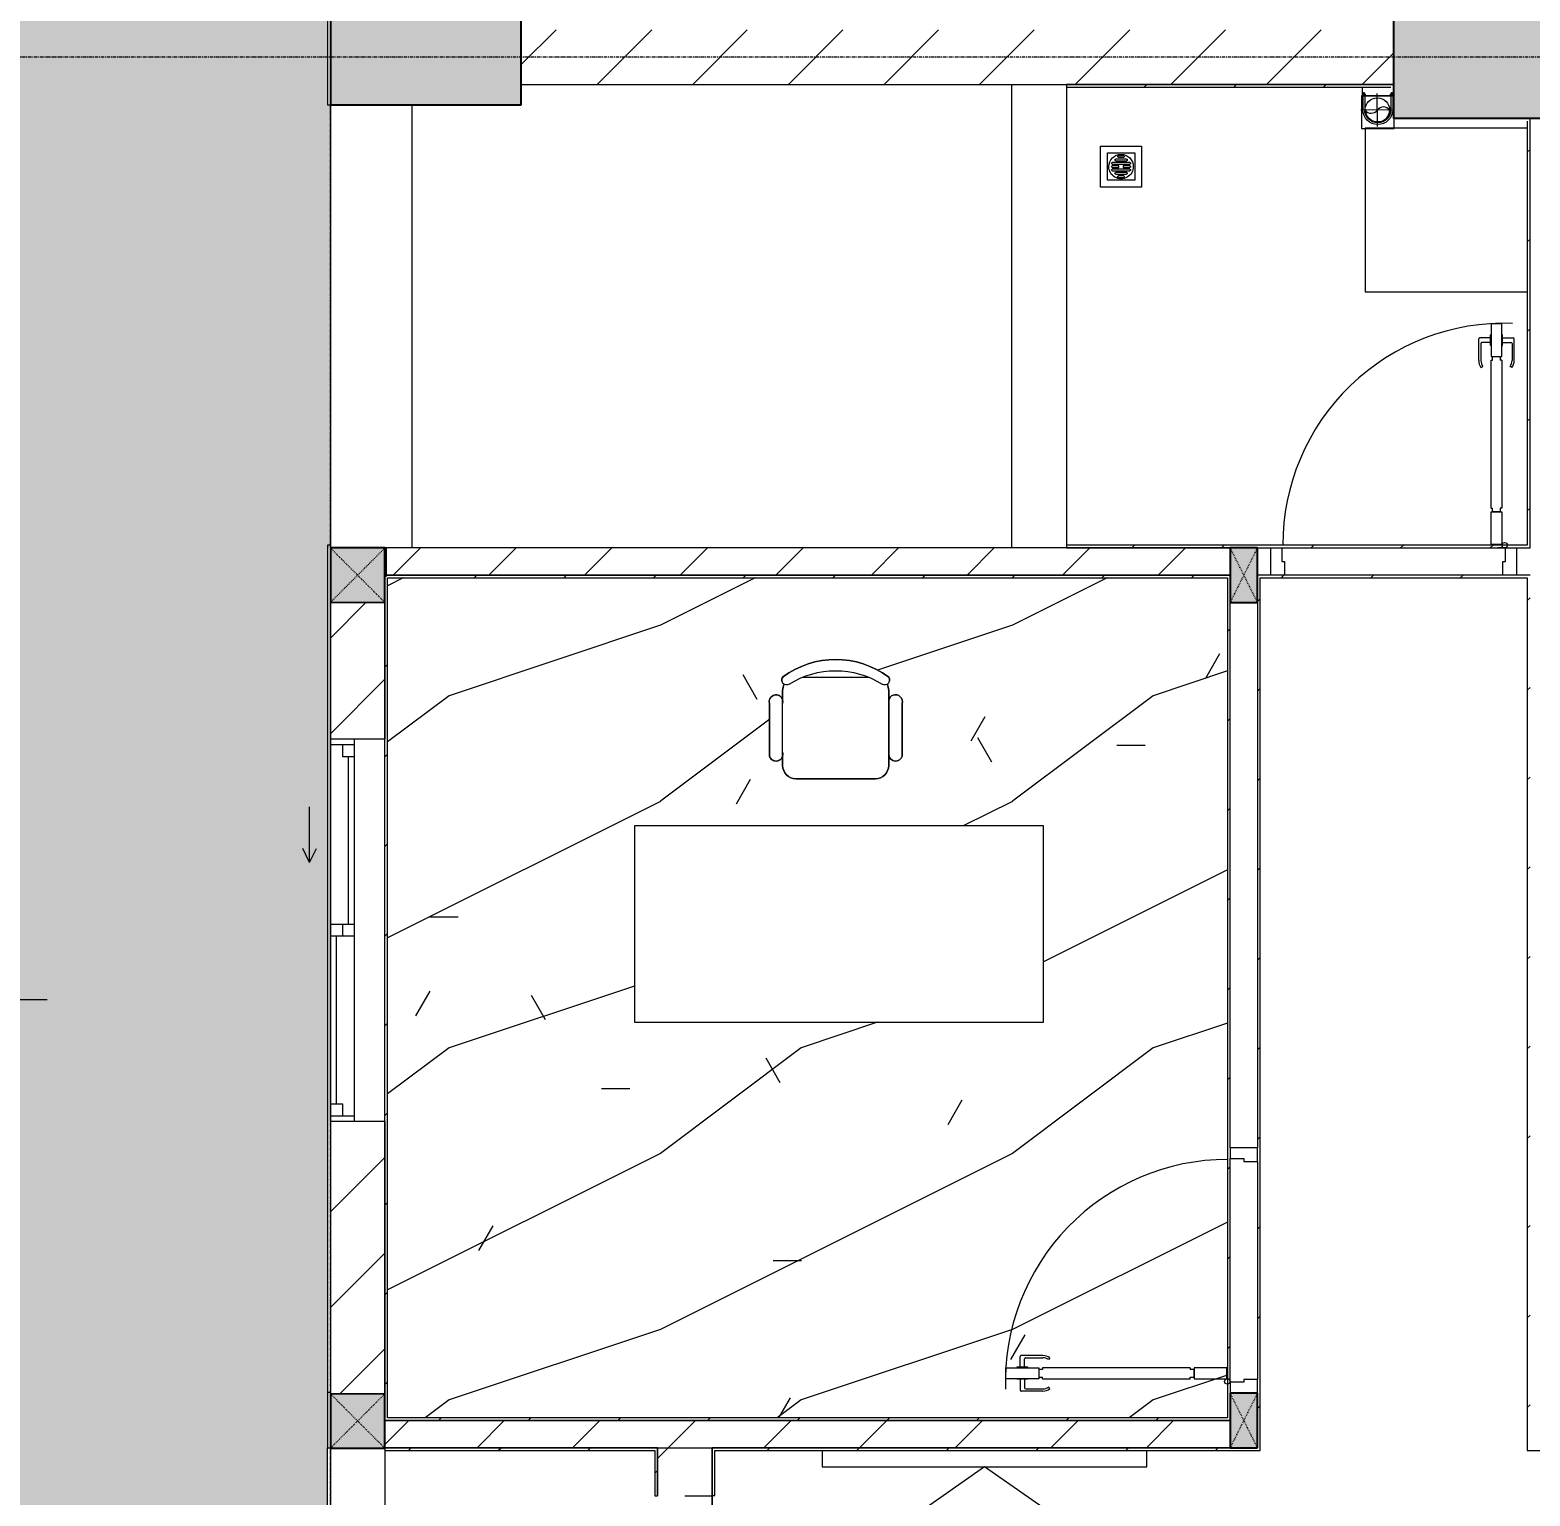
# Model space of a CAD drawing. Header units: millimetres. Extents: x 5121 to 246734, y -48180 to 129206.
# Drawn here: x 32551 to 38053, y 56460 to 61836 of the extents above; entities that cross this region are included whole.
import ezdxf

# ---------------------------------------------------------------- set-up
doc = ezdxf.new("R2010")
doc.units = ezdxf.units.MM
for name, pattern in [('Dash', [6, 3, -3]), ('Grid Line', [22.225, 12.7, -3.175, 3.175, -3.175]), ('IMPORT-CENTER _3_', [10.16, 6.35, -1.27, 1.27, -1.27])]:
    doc.linetypes.add(name, pattern=pattern)
for name, color, linetype, lineweight in [('0-1', 7, 'Continuous', 5), ('A-ANNO-DIMS', 211, 'Continuous', 9), ('A-ANNO-DIMS-310', 211, 'Continuous', 9), ('A-DETL-GENF-1', 50, 'Continuous', 9), ('A-DOOR-1', 253, 'Continuous', 9), ('A-DOOR-2', 50, 'Continuous', 9), ('A-FLOR-1', 50, 'Continuous', 9), ('A-FLOR-PATT', 8, 'Continuous', 9), ('A-FLOR-PATT-1', 9, 'Continuous', 9), ('A-GLAZ', 151, 'Continuous', 9), ('A-WALL', 113, 'Continuous', 9), ('A-WALL-1', 250, 'Continuous', 18), ('A-WALL-2', 50, 'Continuous', 9), ('A-WALL-FNSH-1', 50, 'Continuous', 9), ('A-WALL-PATT-1', 9, 'Continuous', 9), ('A-WALL-PATT-2', 50, 'Continuous', 9), ('A-WALL-PATT-3', 111, 'Continuous', 9), ('G-IMPT', 8, 'Continuous', 9), ('G-IMPT-1', 254, 'Continuous', 9), ('G-IMPT-2', 8, 'IMPORT-CENTER _3_', 9), ('I-FURN', 30, 'Continuous', 9), ('I-FURN-1', 253, 'Continuous', 9), ('M-EQPM', 50, 'Continuous', 9), ('S-BEAM-1', 50, 'Continuous', 9), ('S-COLS', 52, 'Continuous', 9), ('S-COLS-1', 7, 'Continuous', 5), ('S-COLS-2', 10, 'Continuous', 25), ('S-COLS-3', 50, 'Continuous', 9), ('S-COLS-4', 253, 'Continuous', 9), ('S-COLS-5', 52, 'Continuous', 25), ('S-COLS-6', 52, 'Dash', 9), ('S-COLS-HDLN', 52, 'Dash', 9), ('S-COLS-HDLN-1', 50, 'Dash', 9), ('S-GRID-1', 1, 'Grid Line', 9)]:
    doc.layers.add(name, color=color, linetype=linetype, lineweight=lineweight)
doc.styles.add('Arial_8', font='arial_0.ttf', dxfattribs={"width": 0.9, "height": 930})
doc.dimstyles.new('1_Dim_chi_tiet_khu_đất_2', dxfattribs={"dimscale": 304.8, "dimtxt": 948.841242, "dimasz": 1.220472, "dimexe": 1.01706, "dimexo": 0.0625, "dimgap": 0.101706, "dimtad": 1, "dimdec": 0, "dimrnd": 5, "dimzin": 0, "dimdsep": 46, "dimtxsty": 'Arial_8', "dimblk1": 'OBLIQUE', "dimblk2": 'OBLIQUE', "dimsah": 1, "dimcen": 0.09, "dimdle": 1.01706, "dimazin": 0, "dimtfac": 1, "dimtdec": 4, "dimtix": 1, "dimtmove": 0, "dimatfit": 3, "dimfxl": 3.051181, "dimfxlon": 1, "dimtvp": 1, "dimtolj": 1, "dimtzin": 0, "dimarcsym": 2})
pattern_1 = [(45, (0, 0), (-164.4023, 164.4023), [])]
pattern_2 = [(45, (0, 0), (-175.3625, 175.3625), [])]

# ---------------------------------------------------------------- blocks, each defined once
blk = doc.blocks.new('M_Concrete-Rectangular-Column2 - 450x1300-812578-TKCS_MB TỔNG THỂ TẦNG 1')
at = {"layer": 'S-COLS-3'}
blk.add_hatch(color=256, dxfattribs=at).paths.add_polyline_path([(650, 225), (-650, 225), (-650, -225), (650, -225), (650, 100)])
at = {"layer": 'S-COLS-2'}
for p, q in [((-650, 225), (650, 225)), ((-650, -225), (-650, 225)), ((650, 225), (650, -225)), ((650, -225), (-650, -225))]:
    blk.add_line(p, q, dxfattribs=at)
blk = doc.blocks.new('NCV_TKTC_KET CAU_rvt-1-TKCS_MB TỔNG THỂ TẦNG 1')
at = {"layer": 'S-COLS-1'}
blk.add_hatch(color=256, dxfattribs=at).paths.add_polyline_path([(33652.6, 61561.9), (34352.6, 61561.9), (34352.6, 61911.9), (33652.6, 61911.9), (33652.6, 61586.3)])
at = {"layer": 'A-FLOR-1'}
for p, q in [((33652.6, 61561.9), (33652.6, 59936.9)), ((33857.6, 59936.9), (33852.6, 59936.9))]:
    blk.add_line(p, q, dxfattribs=at)
at = {"layer": 'S-BEAM-1'}
for p, q in [((33652.6, 61561.9), (33652.6, 59936.9)), ((33952.6, 59936.9), (33952.6, 61561.9))]:
    blk.add_line(p, q, dxfattribs=at)
at = {"layer": 'S-COLS-2'}
for p, q in [((33652.6, 61911.9), (33652.6, 61561.9)), ((34352.6, 61561.9), (34352.6, 61911.9)), ((33652.6, 61561.9), (34352.6, 61561.9))]:
    blk.add_line(p, q, dxfattribs=at)
at = {"layer": 'S-COLS-3', "rotation": 180}
blk.add_blockref('M_Concrete-Rectangular-Column2 - 450x1300-812578-TKCS_MB TỔNG THỂ TẦNG 1', (38202.6, 61736.9), dxfattribs=at)
blk = doc.blocks.new('DOOR_CW_01 CANH MO-PANEL KINH - DIW_01-900x2200-CỬA GỖ VÂN LAMINATE-553393-TKCS_MB TỔNG THỂ TẦNG 1')
at = {"layer": 'A-DETL-GENF-1'}
for p, q in [((-399, 831.8), (-397, 831.8)), ((-399, 792.2), (-399, 831.8)), ((-397, 872), (-357, 872)), ((-397, 752), (-397, 872)), ((-397, 792.2), (-397, 831.8)), ((-357, 872), (-357, 752)), ((-357, 792.2), (-357, 831.8)), ((-355, 831.8), (-357, 831.8)), ((-355, 792.2), (-355, 831.8)), ((-442, 737), (-442, 816.5)), ((-399, 820.5), (-438, 820.5)), ((-434, 799.5), (-434, 737)), ((-399, 803.5), (-430, 803.5)), ((-397, 792.2), (-399, 792.2)), ((-357, 792.2), (-355, 792.2)), ((-355, 820.5), (-316, 820.5)), ((-355, 803.5), (-324, 803.5)), ((-320, 799.5), (-320, 737)), ((-312, 737), (-312, 816.5)), ((-433.9, 711.2), (-427.3, 715.8)), ((-357, 752), (-397, 752)), ((-397, 738), (-391, 738)), ((-397, 738), (-397, 196)), ((-363, 752), (-391, 752)), ((-391, 752), (-391, 738)), ((-363, 738), (-363, 752)), ((-357, 738), (-363, 738)), ((-357, 196), (-357, 738)), ((-320.1, 711.2), (-326.7, 715.8)), ((-397, 196), (-391, 196)), ((-357, 182), (-397, 182)), ((-397, 182), (-397, 62)), ((-391, 196), (-391, 182)), ((-391, 182), (-363, 182)), ((-357, 196), (-363, 196)), ((-363, 182), (-363, 196)), ((-357, 62), (-357, 182)), ((-397, 62), (-357, 62))]:
    blk.add_line(p, q, dxfattribs=at)
blk.add_circle((-407, 60), 10, dxfattribs=at)
for centre, radius, start, end in [((-407, 60), 814, 360, 92), ((-438, 816.5), 4, 90, 180), ((-430, 799.5), 4, 90, 180), ((-324, 799.5), 4, 360, 90), ((-316, 816.5), 4, 0, 90), ((-397, 737), 45, 180, 215), ((-397, 737), 37, 180, 215), ((-357, 737), 37, 325, 0), ((-357, 737), 45, 325, 0)]:
    blk.add_arc(centre, radius, start, end, dxfattribs=at)
at = {"layer": 'A-DOOR-2'}
for p, q in [((-410, 50), (-450, 50)), ((-450, 50), (-450, -50)), ((-410, 0), (-410, 50)), ((-400, 0), (-410, 0)), ((-407, 50), (-382, 50)), ((-400, -50), (-400, 0)), ((410, 0), (400, 0)), ((400, 0), (400, -50)), ((450, 50), (410, 50)), ((410, 50), (410, 0)), ((450, -50), (450, 50)), ((-450, -50), (-400, -50)), ((400, -50), (450, -50))]:
    blk.add_line(p, q, dxfattribs=at)
blk = doc.blocks.new('BAN LV A - BAN LV A_dwg_ban hoc2-348006-TKCS_MB TỔNG THỂ TẦNG 1')
at = {"layer": 'I-FURN'}
for p, q in [((-194.4, 388.8), (-194.4, 113.4)), ((145.8, 437.4), (-145.8, 437.4)), ((194.4, 113.4), (194.4, 388.8)), ((-243, 354.4), (-243, 162)), ((194.4, 351.4), (194.4, 150.8)), ((243.7, 162), (243.7, 354.4)), ((-120.5, 64.8), (120.5, 64.8))]:
    blk.add_line(p, q, dxfattribs=at)
at = {"layer": 'I-FURN', "flags": 128}
blk.add_lwpolyline([(-737.8, 610.5), (-737.8, 1330.5), (-154.9, 1330.5), (762.2, 1330.5), (762.2, 610.5)], close=True, dxfattribs=at)
at = {"layer": 'I-FURN'}
for centre, radius, start, end in [((-145.8, 388.8), 48.6, 90, 180), ((145.8, 388.8), 48.6, 360, 90), ((-218.7, 347.3), 25.3, 343.7398, 163.7398), ((219.4, 347.3), 25.3, 16.2602, 170.7054), ((-218.7, 154.9), 25.3, 163.7398, 16.2602), ((-145.8, 113.4), 48.6, 180, 207.5844), ((145.8, 113.4), 48.6, 332.4156, 0), ((219.4, 154.9), 25.3, 189.2946, 16.2602), ((-180.2, 75.4), 17.8, 57.9726, 216.6901), ((0, 324), 324, 233.1301, 306.8699), ((0, 359.3), 318.2, 237.5758, 302.4242), ((180.2, 75.4), 17.8, 323.3099, 122.0274)]:
    blk.add_arc(centre, radius, start, end, dxfattribs=at)
blk = doc.blocks.new('BAN LV A - BAN LV A_dwg-348005-TKCS_MB TỔNG THỂ TẦNG 1')
at = {"extrusion": (0, 0, -1), "zscale": -1, "rotation": 180}
blk.add_blockref('BAN LV A - BAN LV A_dwg_ban hoc2-348006-TKCS_MB TỔNG THỂ TẦNG 1', (-729, 1383.7), dxfattribs=at)
blk = doc.blocks.new('BAN LV A - BAN LV A-348231-TKCS_MB TỔNG THỂ TẦNG 1')
at = {"layer": 'I-FURN-1'}
for p, q in [((534.6, 1270.3), (534.6, 1235.9)), ((923.4, 1232.9), (923.4, 1270.3)), ((486, 1221.7), (486, 1029.3)), ((972.7, 1029.3), (972.7, 1221.7)), ((534.6, 1029.3), (534.6, 994.9)), ((923.4, 994.9), (923.4, 1032.3)), ((583.2, 946.3), (874.8, 946.3)), ((1491.2, 773.2), (-8.8, 773.2)), ((-8.8, 773.2), (-8.8, 53.2)), ((1491.2, 53.2), (1491.2, 773.2)), ((-8.8, 53.2), (1491.2, 53.2))]:
    blk.add_line(p, q, dxfattribs=at)
for centre, radius, start, end in [((729, 1059.7), 324, 53.1301, 126.8699), ((548.9, 1308.3), 17.8, 143.3099, 240.596), ((583.2, 1270.3), 48.6, 152.4156, 180), ((909.2, 1308.3), 17.8, 299.404, 36.6901), ((874.8, 1270.3), 48.6, 360, 27.5844), ((510.3, 1228.8), 25.3, 16.2602, 196.2602), ((948.4, 1228.8), 25.3, 343.7398, 170.7054), ((510.3, 1036.4), 25.3, 196.2602, 343.7398), ((583.2, 994.9), 48.6, 180, 270), ((874.8, 994.9), 48.6, 270, 360), ((948.4, 1036.4), 25.3, 189.2946, 343.7398)]:
    blk.add_arc(centre, radius, start, end, dxfattribs=at)
blk.add_blockref('BAN LV A - BAN LV A_dwg-348005-TKCS_MB TỔNG THỂ TẦNG 1', (0, 0))
blk = doc.blocks.new('MAY GIAT - MAY GIAT_dwg-V90-TKCS_MB TỔNG THỂ TẦNG 1')
at = {"layer": 'G-IMPT-1'}
blk.add_line((5, 596.6), (5, 2.3), dxfattribs=at)
at = {"layer": 'G-IMPT-1', "flags": 128}
blk.add_lwpolyline([(605, 2.3), (605, 596.6), (5, 596.6)], dxfattribs=at)
blk = doc.blocks.new('MAY GIAT - MAY GIAT-V153-TKCS_MB TỔNG THỂ TẦNG 1')
at = {"layer": 'I-FURN-1'}
for p, q in [((5, 596.6), (5, 2.3)), ((605, 596.6), (5, 596.6)), ((605, 2.3), (605, 596.6))]:
    blk.add_line(p, q, dxfattribs=at)
blk.add_blockref('MAY GIAT - MAY GIAT_dwg-V90-TKCS_MB TỔNG THỂ TẦNG 1', (0, 0))
blk = doc.blocks.new('G1_SOF - BO TRU - 100x200-V74-TKCS_MB TỔNG THỂ TẦNG 1')
at = {"layer": 'S-COLS-3'}
blk.add_hatch(color=256, dxfattribs=at).paths.add_polyline_path([(50, -100), (50, 100), (-50, 100), (-50, -100), (-44.8, -100)])
at = {"layer": 'S-COLS-2'}
for p, q in [((50, 100), (-50, 100)), ((-50, 100), (-50, -100)), ((50, -100), (50, 100)), ((-50, -100), (50, -100))]:
    blk.add_line(p, q, dxfattribs=at)
at = {"layer": 'S-COLS-HDLN-1'}
for p, q in [((50, 100), (-50, -100)), ((-50, 100), (50, -100))]:
    blk.add_line(p, q, dxfattribs=at)
blk = doc.blocks.new('DOOR_CW_01 CANH MO-PANEL KINH - DIG_01-900x2200-CỬA NHÔM KÍNH-400860-TKCS_MB TỔNG THỂ TẦNG 1')
at = {"layer": 'A-DETL-GENF-1'}
for p, q in [((-397, -182), (-397, -62)), ((-397, -62), (-357, -62)), ((-357, -62), (-357, -182)), ((-357, -182), (-397, -182)), ((-397, -196), (-391, -196)), ((-397, -738), (-397, -196)), ((-391, -196), (-391, -182)), ((-391, -182), (-363, -182)), ((-363, -182), (-363, -196)), ((-357, -196), (-363, -196)), ((-357, -196), (-357, -738)), ((-433.9, -711.2), (-427.3, -715.8)), ((-320.1, -711.2), (-326.7, -715.8)), ((-442, -737), (-442, -816.5)), ((-434, -799.5), (-434, -737)), ((-397, -738), (-391, -738)), ((-357, -752), (-397, -752)), ((-397, -752), (-397, -872)), ((-391, -752), (-391, -738)), ((-363, -752), (-391, -752)), ((-357, -738), (-363, -738)), ((-363, -738), (-363, -752)), ((-357, -872), (-357, -752)), ((-320, -799.5), (-320, -737)), ((-312, -737), (-312, -816.5)), ((-399, -820.5), (-438, -820.5)), ((-399, -803.5), (-430, -803.5)), ((-399, -792.2), (-399, -831.8)), ((-397, -792.2), (-399, -792.2)), ((-397, -792.2), (-397, -831.8)), ((-357, -792.2), (-357, -831.8)), ((-357, -792.2), (-355, -792.2)), ((-355, -792.2), (-355, -831.8)), ((-355, -803.5), (-324, -803.5)), ((-355, -820.5), (-316, -820.5)), ((-399, -831.8), (-397, -831.8)), ((-397, -872), (-357, -872)), ((-355, -831.8), (-357, -831.8))]:
    blk.add_line(p, q, dxfattribs=at)
blk.add_circle((-407, -60), 10, dxfattribs=at)
for centre, radius, start, end in [((-407, -60), 814, 268, 0), ((-397, -737), 45, 145, 180), ((-357, -737), 45, 360, 35), ((-397, -737), 37, 145, 180), ((-357, -737), 37, 0, 35), ((-438, -816.5), 4, 180, 270), ((-430, -799.5), 4, 180, 270), ((-324, -799.5), 4, 270, 0), ((-316, -816.5), 4, 270, 0)]:
    blk.add_arc(centre, radius, start, end, dxfattribs=at)
at = {"layer": 'A-DOOR-2'}
for p, q in [((-450, -50), (-450, 50)), ((-450, 50), (-400, 50)), ((-400, 50), (-400, 0)), ((400, 0), (400, 50)), ((400, 50), (450, 50)), ((450, 50), (450, -50)), ((-410, -50), (-450, -50)), ((-410, 0), (-410, -50)), ((-400, 0), (-410, 0)), ((-407, -50), (-382, -50)), ((410, 0), (400, 0)), ((410, -50), (410, 0)), ((450, -50), (410, -50))]:
    blk.add_line(p, q, dxfattribs=at)
blk = doc.blocks.new('KE TIVI-2 - KE TIVI-2-842843-TKCS_MB TỔNG THỂ TẦNG 1')
at = {"layer": 'I-FURN-1'}
for p, q in [((-595.6, 0), (-595.6, -60)), ((595.6, -60), (595.6, 0)), ((-595.6, -60), (595.6, -60)), ((0, -60), (-245.7, -232.1)), ((213, -209.1), (0, -60))]:
    blk.add_line(p, q, dxfattribs=at)
blk = doc.blocks.new('NCV_TKTC_TANG 1_rvt-1-TKCS_MB TỔNG THỂ TẦNG 1')
at = {"layer": 'A-FLOR-PATT-1'}
h = blk.add_hatch(dxfattribs=at)
h.set_pattern_fill('FP_9', color=256, style=0, pattern_type=2)
h.set_pattern_definition([(0, (0, 0), (2519.68, 629.92), [103.937, -1785.823, 103.937, -1785.823, -10078.72]), (0, (0, 0), (2519.68, 629.92), [-3779.52, 103.937, -3675.583, 103.937, -1785.823, -4409.44]), (0, (0, 0), (2519.68, 629.92), [-9448.8, 103.937, -1155.903, 103.937, -3045.663]), (120, (944.9, 314.96), (-1805.367, 1867.147), [103.937, -1785.823, 103.937, -11864.543]), (120, (944.9, 314.96), (-1805.367, 1867.147), [-1993.697, -1785.823, 103.937, -3675.583, -6299.2]), (120, (944.9, 314.96), (-1805.367, 1867.147), [-7559.04, 103.937, -1785.823, 103.937, -4305.503]), (120, (944.9, 314.96), (-1805.367, 1867.147), [-9552.737, -1155.903, 103.937, -3045.663]), (240, (1259.84, 1574.8), (-714.313, -2497.067), [103.937, -1785.823, 103.937, -11864.543]), (240, (1259.84, 1574.8), (-714.313, -2497.067), [-1993.697, -1785.823, 103.937, -3675.583, -6299.2]), (240, (1259.84, 1574.8), (-714.313, -2497.067), [-7559.04, 103.937, -1785.823, 103.937, -4305.503]), (240, (1259.84, 1574.8), (-714.313, -2497.067), [-9552.737, -1155.903, 103.937, -3045.663])])
h.paths.add_polyline_path([(33862.6, 56746.9), (36942.6, 56746.9), (36942.6, 59826.9), (33862.6, 59826.9), (33862.6, 56835.3)])
h.paths.add_polyline_path([(36268.1, 58197.3), (34768.1, 58197.3), (34768.1, 58917.3), (36268.1, 58917.3), (36268.1, 58528.4)])
h.paths.add_polyline_path([(35360.1, 59090.5), (35335.8, 59097), (35318.1, 59114.8), (35311.5, 59139.1), (35308.9, 59167.6), (35299.7, 59158.6), (35287.2, 59155.3), (35274.8, 59158.6), (35262.9, 59176.5), (35264.9, 59380.1), (35274.1, 59394.6), (35286.7, 59398.3), (35299.4, 59395.2), (35308.9, 59386.1), (35311.5, 59386.1), (35314.7, 59427.3), (35317.1, 59437), (35310.9, 59442.8), (35313.6, 59464.3), (35362.2, 59494.3), (35417.7, 59515.6), (35476.2, 59526.5), (35535.7, 59526.5), (35594.2, 59515.6), (35649.7, 59494.3), (35700.3, 59463.1), (35698.3, 59439.5), (35694.8, 59437), (35700.3, 59414.5), (35700.9, 59378.3), (35709.9, 59393), (35721.5, 59398), (35735, 59396.2), (35744.7, 59388.6), (35749.6, 59365), (35747.4, 59170.6), (35733, 59156.5), (35717.9, 59156.6), (35709.5, 59160.8), (35701.2, 59173.5), (35700.3, 59170.6), (35698.7, 59126.5), (35693.8, 59114.8), (35676, 59097), (35651.7, 59090.5)])
h = blk.add_hatch(dxfattribs=at)
h.set_pattern_fill('FP_4', color=256, style=0, pattern_type=2)
h.set_pattern_definition([(216.87, (516.46, 1291.15), (3873.4454, 2582.3069), [645.575, -5810.175]), (206.565, (1291.15, 903.8), (-1291.1515, -1291.149), [1443.55, -1443.55]), (198.435, (1291.15, 258.23), (-2582.2983, -1291.1527), [816.596, -3266.38])])
h.paths.add_polyline_path([(33862.6, 56746.9), (36942.6, 56746.9), (36942.6, 59826.9), (33862.6, 59826.9), (33862.6, 56835.3)])
h.paths.add_polyline_path([(36268.1, 58197.3), (34768.1, 58197.3), (34768.1, 58917.3), (36268.1, 58917.3), (36268.1, 58528.4)])
h.paths.add_polyline_path([(35360.1, 59090.5), (35335.8, 59097), (35318.1, 59114.8), (35311.5, 59139.1), (35308.9, 59167.6), (35299.7, 59158.6), (35287.2, 59155.3), (35274.8, 59158.6), (35262.9, 59176.5), (35264.9, 59380.1), (35274.1, 59394.6), (35286.7, 59398.3), (35299.4, 59395.2), (35308.9, 59386.1), (35311.5, 59386.1), (35314.7, 59427.3), (35317.1, 59437), (35310.9, 59442.8), (35313.6, 59464.3), (35362.2, 59494.3), (35417.7, 59515.6), (35476.2, 59526.5), (35535.7, 59526.5), (35594.2, 59515.6), (35649.7, 59494.3), (35700.3, 59463.1), (35698.3, 59439.5), (35694.8, 59437), (35700.3, 59414.5), (35700.9, 59378.3), (35709.9, 59393), (35721.5, 59398), (35735, 59396.2), (35744.7, 59388.6), (35749.6, 59365), (35747.4, 59170.6), (35733, 59156.5), (35717.9, 59156.6), (35709.5, 59160.8), (35701.2, 59173.5), (35700.3, 59170.6), (35698.7, 59126.5), (35693.8, 59114.8), (35676, 59097), (35651.7, 59090.5)])
at = {"layer": 'A-WALL-PATT-1'}
h = blk.add_hatch(dxfattribs=at)
h.set_pattern_fill('FP_2', color=256, style=0, pattern_type=2)
h.set_pattern_definition(pattern_2)
h.paths.add_polyline_path([(35988.7, 59836.9), (36952.6, 59836.9), (36952.6, 59936.9), (33857.6, 59936.9), (33857.6, 59836.9), (34754, 59836.9)])
h = blk.add_hatch(dxfattribs=at)
h.set_pattern_fill('FP_2', color=256, style=0, pattern_type=2)
h.set_pattern_definition(pattern_2)
h.paths.add_polyline_path([(33952.6, 56636.9), (36952.6, 56636.9), (36952.6, 56736.9), (33852.6, 56736.9), (33852.6, 56636.9)])
at = {"layer": 'A-WALL-PATT-2'}
h = blk.add_hatch(dxfattribs=at)
h.set_pattern_fill('FP_10', color=256, style=0, pattern_type=2)
h.set_pattern_definition(pattern_1)
h.paths.add_polyline_path([(37542.6, 61626.9), (37552.6, 61626.9), (37552.6, 61636.9), (36352.6, 61636.9), (36352.6, 61626.9), (37516.1, 61626.9)])
h = blk.add_hatch(dxfattribs=at)
h.set_pattern_fill('FP_10', color=256, style=0, pattern_type=2)
h.set_pattern_definition(pattern_1)
h.paths.add_polyline_path([(38052.6, 59946.9), (38052.6, 61511.9), (38042.6, 61511.9), (38042.6, 59946.9), (38049.4, 59946.9)])
h = blk.add_hatch(dxfattribs=at)
h.set_pattern_fill('FP_10', color=256, style=0, pattern_type=2)
h.set_pattern_definition(pattern_1)
h.paths.add_polyline_path([(38052.6, 59936.9), (38049.4, 59946.9), (36352.6, 59946.9), (36352.6, 59936.9), (38002.6, 59936.9)])
h = blk.add_hatch(dxfattribs=at)
h.set_pattern_fill('FP_10', color=256, style=0, pattern_type=2)
h.set_pattern_definition(pattern_1)
h.paths.add_polyline_path([(33862.6, 59826.9), (36952.6, 59826.9), (36952.6, 59836.9), (33852.6, 59836.9), (33852.6, 59826.9), (33858.8, 59826.9)])
h = blk.add_hatch(dxfattribs=at)
h.set_pattern_fill('FP_10', color=256, style=0, pattern_type=2)
h.set_pattern_definition(pattern_1)
h.paths.add_polyline_path([(33852.6, 56736.9), (33862.6, 56736.9), (33862.6, 59826.9), (33852.6, 59826.9), (33852.6, 56835.3)])
h = blk.add_hatch(dxfattribs=at)
h.set_pattern_fill('FP_10', color=256, style=0, pattern_type=2)
h.set_pattern_definition(pattern_1)
h.paths.add_polyline_path([(36952.6, 56746.9), (36952.6, 59826.9), (36942.6, 59826.9), (36942.6, 56746.9)])
h = blk.add_hatch(dxfattribs=at)
h.set_pattern_fill('FP_10', color=256, style=0, pattern_type=2)
h.set_pattern_definition(pattern_1)
h.paths.add_polyline_path([(37054.3, 56626.9), (37062.6, 56626.9), (37062.6, 59836.9), (37052.6, 59836.9), (37052.6, 56626.9)])
h = blk.add_hatch(dxfattribs=at)
h.set_pattern_fill('FP_10', color=256, style=0, pattern_type=2)
h.set_pattern_definition(pattern_1)
h.paths.add_polyline_path([(38002.6, 59826.9), (38042.6, 59826.9), (38042.6, 59836.9), (37062.6, 59836.9), (37062.6, 59826.9), (37962.6, 59826.9)])
h = blk.add_hatch(dxfattribs=at)
h.set_pattern_fill('FP_10', color=256, style=0, pattern_type=2)
h.set_pattern_definition(pattern_1)
h.paths.add_polyline_path([(38052.6, 56636.9), (38052.6, 59836.9), (38042.6, 59836.9), (38042.6, 56636.9)])
h = blk.add_hatch(dxfattribs=at)
h.set_pattern_fill('FP_10', color=256, style=0, pattern_type=2)
h.set_pattern_definition(pattern_1)
h.paths.add_polyline_path([(33862.6, 56736.9), (36952.6, 56736.9), (36952.6, 56746.9), (33862.6, 56746.9)])
h = blk.add_hatch(dxfattribs=at)
h.set_pattern_fill('FP_10', color=256, style=0, pattern_type=2)
h.set_pattern_definition(pattern_1)
h.paths.add_polyline_path([(34852.6, 56626.9), (34852.6, 56636.9), (33852.6, 56635.3), (33852.6, 56626.9), (34842.6, 56626.9)])
h = blk.add_hatch(dxfattribs=at)
h.set_pattern_fill('FP_10', color=256, style=0, pattern_type=2)
h.set_pattern_definition(pattern_1)
h.paths.add_polyline_path([(34852.6, 53636.9), (34852.6, 53960.3), (34842.6, 53960.3), (34842.6, 53636.9)])
h.paths.add_polyline_path([(34842.6, 56460.3), (34852.6, 56460.3), (34852.6, 56626.9), (34842.6, 56626.9), (34842.6, 56464.3)])
h = blk.add_hatch(dxfattribs=at)
h.set_pattern_fill('FP_10', color=256, style=0, pattern_type=2)
h.set_pattern_definition(pattern_1)
h.paths.add_polyline_path([(36952.6, 56626.9), (37052.6, 56626.9), (37052.6, 56636.9), (35052.6, 56635.3), (35052.6, 56626.9), (35062.6, 56626.9)])
h = blk.add_hatch(dxfattribs=at)
h.set_pattern_fill('FP_10', color=256, style=0, pattern_type=2)
h.set_pattern_definition(pattern_1)
h.paths.add_polyline_path([(35059.2, 53646.9), (35062.6, 53646.9), (35062.6, 53962.4), (35052.6, 53960.3), (35052.6, 53646.9)])
h.paths.add_polyline_path([(35062.6, 56462.4), (35062.6, 56626.9), (35052.6, 56626.9), (35052.6, 56462.4)])
h = blk.add_hatch(dxfattribs=at)
h.set_pattern_fill('FP_10', color=256, style=0, pattern_type=2)
h.set_pattern_definition(pattern_1)
h.paths.add_polyline_path([(39952.6, 56626.9), (41842.6, 56627.3), (41842.6, 56636.9), (38042.6, 56636.4), (38042.6, 56626.9), (39917.6, 56626.9)])
at = {"layer": 'A-FLOR-1'}
for p, q in [((35052.6, 56460.3), (35052.6, 53962.4)), ((35052.6, 53962.4), (35052.6, 56460.3))]:
    blk.add_line(p, q, dxfattribs=at)
at = {"layer": 'A-WALL-1'}
for p, q in [((37552.6, 61636.9), (36352.6, 61636.9)), ((36352.6, 61636.9), (36352.6, 61626.9)), ((36352.6, 61626.9), (37542.6, 61626.9)), ((38052.6, 59946.9), (38052.6, 61511.9)), ((38042.6, 61501.9), (38042.6, 59946.9)), ((36952.6, 59936.9), (33857.6, 59936.9)), ((33857.6, 59936.9), (33857.6, 59836.9)), ((38042.6, 59946.9), (36352.6, 59946.9)), ((36352.6, 59946.9), (36352.6, 59936.9)), ((36352.6, 59936.9), (36952.6, 59936.9)), ((37052.6, 59936.9), (37102.6, 59936.9)), ((37142.6, 59936.9), (37962.6, 59936.9)), ((38002.6, 59936.9), (38052.6, 59936.9)), ((38052.6, 59936.9), (38052.6, 59946.9)), ((36952.6, 59836.9), (33852.6, 59836.9)), ((33852.6, 59836.9), (33852.6, 59826.9)), ((33852.6, 59826.9), (33852.6, 59235.3)), ((33857.6, 59836.9), (36952.6, 59836.9)), ((33862.6, 59826.9), (36942.6, 59826.9)), ((33862.6, 56746.9), (33862.6, 59826.9)), ((36942.6, 59826.9), (36942.6, 56746.9)), ((37062.6, 59836.9), (37052.6, 59836.9)), ((37102.6, 59836.9), (37062.6, 59836.9)), ((37062.6, 56626.9), (37062.6, 59826.9)), ((37062.6, 59826.9), (38042.6, 59826.9)), ((37952.6, 59836.9), (37152.6, 59836.9)), ((38042.6, 59836.9), (38002.6, 59836.9)), ((38052.6, 59836.9), (38042.6, 59836.9)), ((38042.6, 59826.9), (38042.6, 56636.9)), ((36952.6, 57737.3), (36952.6, 59736.9)), ((37052.6, 59736.9), (37052.6, 57737.3)), ((33852.6, 57835.3), (33852.6, 56736.9)), ((36952.6, 56877.3), (36952.6, 57697.3)), ((37052.6, 57687.3), (37052.6, 56887.3)), ((33852.6, 56736.9), (33862.6, 56736.9)), ((36952.6, 56736.9), (33852.6, 56736.9)), ((33852.6, 56736.9), (33852.6, 56636.9)), ((36942.6, 56746.9), (33862.6, 56746.9)), ((33862.6, 56736.9), (36952.6, 56736.9)), ((34852.6, 56636.9), (33852.6, 56636.9)), ((33852.6, 56636.9), (33852.6, 56626.9)), ((33852.6, 56636.9), (36952.6, 56636.9)), ((33852.6, 56626.9), (34842.6, 56626.9)), ((34842.6, 56626.9), (34842.6, 56460.3)), ((34852.6, 56626.9), (34852.6, 56636.9)), ((34852.6, 56460.3), (34852.6, 56626.9)), ((36952.6, 56636.9), (35052.6, 56636.9)), ((35052.6, 56636.9), (35052.6, 56626.9)), ((35052.6, 56626.9), (35052.6, 56462.4)), ((35062.6, 56626.9), (37052.6, 56626.9)), ((35062.6, 56462.4), (35062.6, 56626.9)), ((37052.6, 56626.9), (37062.6, 56626.9)), ((38042.6, 56636.9), (38042.6, 56626.9)), ((38042.6, 56626.9), (41842.6, 56626.9)), ((34842.6, 56460.3), (34852.6, 56460.3)), ((35052.6, 56462.4), (35062.6, 56462.4))]:
    blk.add_line(p, q, dxfattribs=at)
at = {"layer": 'A-WALL-2'}
for p, q in [((36152.6, 59936.9), (36152.6, 61636.9)), ((36352.6, 61626.9), (36352.6, 59946.9))]:
    blk.add_line(p, q, dxfattribs=at)
at = {"layer": 'A-DOOR-1'}
for name, p, rotation in [('DOOR_CW_01 CANH MO-PANEL KINH - DIG_01-900x2200-CỬA NHÔM KÍNH-400860-TKCS_MB TỔNG THỂ TẦNG 1', (37552.6, 59886.9), 180), ('DOOR_CW_01 CANH MO-PANEL KINH - DIW_01-900x2200-CỬA GỖ VÂN LAMINATE-553393-TKCS_MB TỔNG THỂ TẦNG 1', (37002.6, 57287.3), 89.9999999999993)]:
    blk.add_blockref(name, p, dxfattribs=dict(at, rotation=rotation))
at = {"layer": 'I-FURN-1', "rotation": 89.99999999999915}
blk.add_blockref('MAY GIAT - MAY GIAT-V153-TKCS_MB TỔNG THỂ TẦNG 1', (38044.8, 60871.5), dxfattribs=at)
at = {"layer": 'I-FURN-1'}
for name, p in [('BAN LV A - BAN LV A-348231-TKCS_MB TỔNG THỂ TẦNG 1', (34776.9, 58144.2)), ('KE TIVI-2 - KE TIVI-2-842843-TKCS_MB TỔNG THỂ TẦNG 1', (36052.2, 56626.9))]:
    blk.add_blockref(name, p, dxfattribs=at)
at = {"layer": 'S-COLS-4'}
for p in [(37002.6, 59836.9), (37002.6, 56736.9)]:
    blk.add_blockref('G1_SOF - BO TRU - 100x200-V74-TKCS_MB TỔNG THỂ TẦNG 1', p, dxfattribs=at)
blk = doc.blocks.new('1_FAMILY RVT - W01-WxH 1400x1400xmm-389822-TKCS_MB TỔNG THỂ TẦNG 1')
at = {"layer": 'A-GLAZ'}
for p, q in [((248.4, 172.39), (299.2, 197.79)), ((248.4, 172.39), (299.2, 146.99)), ((248.4, 172.39), (451.6, 172.39)), ((-700, 96.19), (-700, -103.81)), ((700, 96.19), (-700, 96.19)), ((-700, 96.19), (-636.5, 96.19)), ((-680.95, 96.19), (-680.95, 7.29)), ((-636.5, 96.19), (-22.225, 96.19)), ((-636.5, 96.19), (-636.5, 51.74)), ((-636.5, 73.965), (-22.225, 73.965)), ((-22.225, 7.29), (-22.225, 96.19)), ((-22.225, 96.19), (22.225, 96.19)), ((22.225, 96.19), (680.95, 96.19)), ((22.225, 96.19), (22.225, 7.29)), ((680.95, 96.19), (700, 96.19)), ((680.95, 96.19), (680.95, 7.29)), ((700, -103.81), (700, 96.19)), ((-700, 7.29), (-680.95, 7.29)), ((-636.5, 51.74), (-680.95, 51.74)), ((-680.95, 7.29), (-22.225, 7.29)), ((22.225, 51.74), (-22.225, 51.74)), ((-22.225, 7.29), (22.225, 7.29)), ((22.225, 29.515), (636.5, 29.515)), ((22.225, 7.29), (636.5, 7.29)), ((636.5, 51.74), (636.5, 7.29)), ((680.95, 51.74), (636.5, 51.74)), ((636.5, 7.29), (700, 7.29)), ((-700, -103.81), (700, -103.81))]:
    blk.add_line(p, q, dxfattribs=at)
blk = doc.blocks.new('TKTC_XREF_251221_MB TANG 1 - TKTC_XREF_260130_MB TANG 1_dwg_THU NUOC - THU NUOC-444531-TKCS_MB TẦNG 1-4202124-TKCS_MB TỔNG THỂ TẦNG 1')
at = {"layer": 'M-EQPM'}
for p, q in [((-23.3, 10.8), (40.9, 10.8)), ((40.9, 4.8), (-23.3, 4.8)), ((-11, 23.3), (28.5, 23.3)), ((28.5, 17.3), (-11, 17.3)), ((-1.1, 35.6), (18.5, 35.6)), ((18.5, 29.6), (-1.1, 29.6)), ((-23.3, -13.6), (40.9, -13.6)), ((40.9, -19.6), (-23.3, -19.6)), ((-11, -26.1), (28.5, -26.1)), ((28.5, -32.1), (-11, -32.1)), ((-1.1, -38.5), (18.5, -38.5)), ((18.5, -44.5), (-1.1, -44.5))]:
    blk.add_line(p, q, dxfattribs=at)
at = {"layer": 'M-EQPM', "flags": 128}
for points in [[(83.7, -79.4), (83.7, 70.6), (-66.3, 70.6), (-66.3, -79.4)], [(58.7, -54.4), (58.7, 45.6), (-41.3, 45.6), (-41.3, -54.4)]]:
    blk.add_lwpolyline(points, close=True, dxfattribs=at)
for points in [[(-23.3, -1.2), (0.7, -1.2), (0.7, -7.2), (-23.3, -7.2)], [(40.9, -7.2), (16.7, -7.2), (16.7, -1.2), (40.9, -1.2)]]:
    blk.add_lwpolyline(points, dxfattribs=at)
at = {"layer": 'M-EQPM'}
for centre, radius, start, end in [((8.7, -4.4), 45, 360, 180), ((8.7, -4.4), 45, 360, 180), ((-23.3, 7.8), 3, 90, 270), ((-11, 20.3), 3, 90, 270), ((-1.1, 32.6), 3, 90, 270), ((18.5, 32.6), 3, 270, 90), ((28.5, 20.3), 3, 270, 90), ((40.9, 7.8), 3, 270, 90), ((8.7, -4.4), 45, 180, 360), ((8.7, -4.4), 45, 180, 360), ((-23.3, -4.2), 3, 90, 270), ((-23.3, -16.6), 3, 90, 270), ((-11, -29.1), 3, 90, 270), ((-1.1, -41.5), 3, 90, 270), ((18.5, -41.5), 3, 270, 90), ((28.5, -29.1), 3, 270, 90), ((40.9, -4.2), 3, 270, 90), ((40.9, -16.6), 3, 270, 90)]:
    blk.add_arc(centre, radius, start, end, dxfattribs=at)
blk = doc.blocks.new('TKTC_XREF_251221_MB TANG 1 - TKTC_XREF_260130_MB TANG 1_dwg_CUM U_DN100-V206-TKCS_MB TỔNG THỂ TẦNG 1')
at = {"layer": 'G-IMPT'}
for p, q in [((-79.1, 66.6), (-79.1, 63.4)), ((-76.6, 66.6), (-76.6, 63.4)), ((-74.6, 66.6), (-74.6, 63.4)), ((-72.7, 69.3), (-72.7, 60.7)), ((-66.9, 67.9), (-71.7, 67.9)), ((-66.9, 62.1), (-71.7, 62.1)), ((-65, 69), (0, 69)), ((-79.1, -63.4), (-79.1, -66.6)), ((-76.6, -63.4), (-76.6, -66.6)), ((-74.6, -63.4), (-74.6, -66.6)), ((-72.7, -60.7), (-72.7, -69.3)), ((-66.9, -62.1), (-71.7, -62.1)), ((-66.9, -67.9), (-71.7, -67.9)), ((-65, -69), (0, -69))]:
    blk.add_line(p, q, dxfattribs=at)
at = {"layer": 'G-IMPT', "flags": 128}
for points in [[(-71.7, 59.2), (-66.9, 59.2), (-66.9, 70.8), (-71.7, 70.8)], [(-66.9, 70.8), (-66.9, 72.7), (-65, 72.7), (-65, 57.3), (-66.9, 57.3), (-66.9, 59.2)], [(-72.7, 67.6), (-78.1, 67.6), (-78.1, 62.4), (-72.7, 62.4)], [(-65, 61), (0, 61), (0, 57)], [(-72.7, -62.4), (-78.1, -62.4), (-78.1, -67.6), (-72.7, -67.6)], [(-71.7, -70.8), (-66.9, -70.8), (-66.9, -59.2), (-71.7, -59.2)], [(-66.9, -59.2), (-66.9, -57.3), (-65, -57.3), (-65, -72.7), (-66.9, -72.7), (-66.9, -70.8)], [(-65, -61), (0, -61), (0, -57)]]:
    blk.add_lwpolyline(points, dxfattribs=at)
at = {"layer": 'G-IMPT'}
for centre, radius, start, end in [((-71.1, 69.3), 1.56, 112.61986, 247.38014), ((-78.1, 66.6), 0.96, 90, 180), ((-78.1, 63.4), 0.96, 180, 270), ((-67.9, 65), 4.8, 143.1301, 216.8699), ((-71.1, 60.7), 1.56, 112.61986, 247.38014), ((0, 0), 69, 270, 90), ((0, 0), 61, 270, 90), ((0, 0), 57, 270, 90), ((-78.1, -63.4), 0.96, 90, 180), ((-78.1, -66.6), 0.96, 180, 270), ((-71.1, -60.7), 1.56, 112.61986, 247.38014), ((-67.9, -65), 4.8, 143.1301, 216.8699), ((-71.1, -69.3), 1.56, 112.61986, 247.38014)]:
    blk.add_arc(centre, radius, start, end, dxfattribs=at)
blk = doc.blocks.new('TKTC_XREF_251221_MB TANG 1 - TKTC_XREF_260130_MB TANG 1_dwg_$cc-V256-TKCS_MB TỔNG THỂ TẦNG 1')
at = {"layer": 'G-IMPT'}
blk.add_circle((0, 0), 0.5, dxfattribs=at)
for centre, radius, start, end in [((0, 0), 0.5, 90, 270), ((0.188, 0.25), 0.313, 126.8699, 233.1301), ((-0.188, -0.25), 0.313, 306.8699, 53.1301)]:
    blk.add_arc(centre, radius, start, end, dxfattribs=at)
at = {"layer": 'G-IMPT-2'}
for p, q in [((0, -0.666), (0, 0.673)), ((-0.673, 0), (0.673, 0))]:
    blk.add_line(p, q, dxfattribs=at)
blk = doc.blocks.new('TKTC_XREF_251221_MB TANG 1 - TKTC_XREF_260130_MB TANG 1_dwg-4202109-TKCS_MB TỔNG THỂ TẦNG 1')
at = {"layer": 'G-IMPT'}
for p, q in [((-165714.9, -339719.7), (-165714.9, -339751.3)), ((-165714.9, -339751.3), (-165599.1, -339751.3)), ((-169499.1, -339784.7), (-169499.1, -341409.7))]:
    blk.add_line(p, q, dxfattribs=at)
at = {"layer": 'G-IMPT', "flags": 128}
for points in [[(-165599.1, -339751.3), (-165716.7, -339751.3), (-165716.7, -339871.3)], [(-165716.7, -339871.3), (-165597.1, -339871.3), (-165597.1, -339834.7)]]:
    blk.add_lwpolyline(points, dxfattribs=at)
at = {"xscale": 90.00000000005122, "yscale": 90.00000000005122, "zscale": 90.00000000005122, "rotation": 90.37402677993775}
blk.add_blockref('TKTC_XREF_251221_MB TANG 1 - TKTC_XREF_260130_MB TANG 1_dwg_$cc-V256-TKCS_MB TỔNG THỂ TẦNG 1', (-165659.1, -339804.2), dxfattribs=at)
at = {"extrusion": (0, 0, -1), "xscale": 0.7894736842105242, "yscale": 0.7894736842105242, "zscale": -0.7894736842105242, "rotation": 269.9999999984438}
blk.add_blockref('TKTC_XREF_251221_MB TANG 1 - TKTC_XREF_260130_MB TANG 1_dwg_CUM U_DN100-V206-TKCS_MB TỔNG THỂ TẦNG 1', (165657.3, -339802.7), dxfattribs=at)
at = {"extrusion": (0, 0, -1), "zscale": -1, "rotation": 180}
blk.add_blockref('TKTC_XREF_251221_MB TANG 1 - TKTC_XREF_260130_MB TANG 1_dwg_THU NUOC - THU NUOC-444531-TKCS_MB TẦNG 1-4202124-TKCS_MB TỔNG THỂ TẦNG 1', (166607.8, -340015.8), dxfattribs=at)
blk = doc.blocks.new('TKTC_XREF_251221_MB TANG 1 - TKTC_XREF_251221_MB TANG 1-2038492-TKCS_MB TỔNG THỂ TẦNG 1')
blk.add_blockref('TKTC_XREF_251221_MB TANG 1 - TKTC_XREF_260130_MB TANG 1_dwg-4202109-TKCS_MB TỔNG THỂ TẦNG 1', (169499.1, 384109.7))
blk = doc.blocks.new('G1_SOF - BO TRU - 200x200-3050151-TKCS_MB TỔNG THỂ TẦNG 1')
at = {"layer": 'S-COLS-HDLN'}
for p, q in [((-100, 100), (100, -100)), ((100, 100), (-100, -100))]:
    blk.add_line(p, q, dxfattribs=at)
blk = doc.blocks.new('DIMBLOCK11-TKCS_MB TỔNG THỂ TẦNG 1')
at = {"layer": 'A-ANNO-DIMS-310'}
for p, q in [((26303.5, 59210.7), (26303.5, 57970.7)), ((26303.5, 58280.7), (26303.5, 59210.7)), ((32303.5, 59210.7), (32303.5, 57970.7)), ((32303.5, 58280.7), (32303.5, 59210.7)), ((25993.5, 58280.7), (32613.5, 58280.7))]:
    blk.add_line(p, q, dxfattribs=at)
at = {"layer": 'A-ANNO-DIMS-310', "lineweight": 25}
for p, q in [((26303.5, 58280.7), (26489.5, 58466.7)), ((32303.5, 58280.7), (32489.5, 58466.7)), ((26303.5, 58280.7), (26117.5, 58094.7)), ((32303.5, 58280.7), (32117.5, 58094.7))]:
    blk.add_line(p, q, dxfattribs=at)
at = {"layer": 'A-ANNO-DIMS-310', "color": 0, "insert": (28018.9, 59519), "char_height": 930, "width": 3083.004, "attachment_point": 1, "line_spacing_factor": 0.941778, "style": 'Arial_8'}
blk.add_mtext('6000', dxfattribs=at)
blk = doc.blocks.new('_Oblique')
at = {"color": 0, "linetype": 'ByBlock', "lineweight": -2}
blk.add_line((-0.5, -0.5), (0.5, 0.5), dxfattribs=at)

msp = doc.modelspace()

# ---------------------------------------------------------------- hatches: boundary and pattern name
at = {"layer": 'A-FLOR-PATT'}
h = msp.add_hatch(dxfattribs=at)
h.set_pattern_fill('FP_23', color=256, style=0, pattern_type=2)
h.set_pattern_definition([(0, (236.2, 15.75), (787.4, 787.4), [118.11, -23.622, 31.496, -23.622, -590.55]), (0, (236.2, 15.75), (787.4, 787.4), [-196.85, 118.11, -472.44]), (0, (196.85, 39.4), (787.4, 787.4), [78.74, -59.055, 118.11, -59.055, -472.44]), (0, (196.85, 39.4), (787.4, 787.4), [-314.96, 78.74, -393.7]), (0, (472.44, 354.3), (787.4, 787.4), [98.425, -39.37, 98.425, -551.18]), (0, (78.74, 511.8), (787.4, 787.4), [39.37, -78.74, 39.37, -629.92]), (90, (157.5, 511.8), (-787.4, 787.4), [70.866, -716.534]), (90, (393.7, 39.4), (-787.4, 787.4), [78.74, -708.66]), (90, (590.55, 354.3), (-787.4, 787.4), [78.74, -708.66]), (45, (496.06, 31.5), (0, 787.4002), [78.74, -1034.812]), (135, (291.34, 31.5), (-787.4002, 6e-14), [78.74, -1034.812]), (63.435, (472.44, 35.43), (-0.0007, 787.4), [78.74, -1681.94]), (75.964, (433.07, 39.37), (-0.00383, 787.3999), [78.74, -3167.793]), (75.964, (629.92, 354.33), (-0.00383, 787.3999), [62.992, -3183.541]), (75.964, (173.23, 511.81), (-0.00383, 787.3999), [55.118, -3191.415]), (104.036, (354.33, 39.37), (0.00383, 787.3999), [78.74, -3167.793]), (104.036, (551.18, 354.33), (0.00383, 787.3999), [62.992, -3183.541]), (104.036, (141.73, 511.81), (0.00383, 787.3999), [55.118, -3191.415]), (116.565, (314.96, 35.43), (0.0007, 787.4), [78.74, -1681.939])])
h.paths.add_polyline_path([(33652.6, 17336.9), (33652.6, 17586.9), (33642.6, 17586.9), (33642.6, 17596.9), (33652.6, 17596.9), (33652.6, 19136.9), (33642.6, 19136.9), (33642.6, 25711.9), (33652.6, 25711.9), (33652.6, 27336.9), (33642.6, 27336.9), (33642.6, 33737.4), (31203.5, 33737.4), (31203.5, 18236.9), (31211.1, 18125), (31229.7, 18024), (31256.9, 17932.8), (31292.6, 17846.4), (31341.4, 17758.1), (31399.9, 17675.8), (31480, 17589), (31547.2, 17529.8), (31645.1, 17463.6), (31713, 17426.1), (31806.2, 17387.4), (31903.2, 17359.5), (32002.7, 17342.6), (32103.5, 17336.9), (33642.6, 17336.9)])
h.paths.add_polyline_path([(31203.5, 37137.4), (33642.6, 37137.4), (33642.6, 59936.9), (33652.6, 59936.9), (33652.6, 61561.9), (33642.6, 61561.9), (33642.6, 65035.3), (33652.6, 65035.3), (33652.6, 65040.9), (33642.6, 65040.9), (33642.6, 68136.9), (33652.6, 68136.9), (33652.6, 69762.3), (33642.6, 69762.3), (33642.6, 78236.9), (33652.6, 78236.9), (33654.5, 78246.9), (35742.6, 78243.9), (35742.6, 78236.9), (35752.6, 78236.9), (35752.6, 79046.9), (38162.6, 79046.9), (38162.6, 78246.9), (42252.6, 78246.9), (42252.6, 78636.9), (42552.6, 78636.9), (42552.6, 79236.9), (35988.7, 79234), (35855.3, 79230.6), (35567.1, 79206.6), (35361.5, 79180.4), (35117.1, 79136.6), (34875.3, 79080.5), (34636.6, 79012.2), (34401.7, 78931.9), (34171.2, 78839.8), (33945.6, 78736.2), (33725.5, 78621.2), (33510, 78494.3), (33296.5, 78353), (33092.2, 78202), (32897.2, 78041.7), (32711.6, 77872.5), (32535.6, 77694.7), (32369.5, 77508.9), (32213.4, 77315.4), (32067.7, 77114.8), (31932.5, 76907.4), (31806.3, 76690.2), (31693.9, 76472.3), (31583.6, 76226.6), (31502.6, 76021.4), (31423.8, 75788.4), (31356.8, 75551.8), (31301.8, 75312.4), (31258.9, 75070.6), (31228.2, 74827), (31209.7, 74582.3), (31203.5, 74336.9), (31203.5, 62086.3), (31213.3, 61993), (31234, 61917.3), (31258, 61859.3), (31299, 61792.4), (31349.9, 61732.8), (31409.6, 61681.8), (31476.5, 61640.8), (31549, 61610.8), (31625.3, 61592.5), (31703.5, 61586.3), (32403.5, 61586.3), (32403.5, 40886.3), (31667.3, 40883.5), (31618.1, 40878.5), (31534.5, 40855.8), (31476.5, 40831.8), (31409.6, 40790.8), (31349.9, 40739.9), (31299, 40680.2), (31254.8, 40605.5), (31228, 40540.8), (31209.7, 40464.6), (31203.5, 40386.3), (31203.5, 37741)])
h.paths.add_polyline_path([(54962.6, 78236.9), (54962.6, 78246.9), (62544.5, 78246.9), (62432.4, 78384.4), (62310.9, 78513.5), (62159.2, 78651), (62028.5, 78753.8), (61861.6, 78865.3), (61742.9, 78935.1), (61583.3, 79014.3), (61418.9, 79081.8), (61250.4, 79137.3), (61078.8, 79180.8), (60904.8, 79211.9), (60682.8, 79232.3), (60552.6, 79236.9), (46052.6, 79236.9), (46052.6, 78636.9), (46352.6, 78636.9), (46352.6, 78246.9), (54952.6, 78246.9), (54952.6, 78236.9), (54958.6, 78236.9)])
at = {"layer": 'A-WALL-PATT-3'}
h = msp.add_hatch(dxfattribs=at)
h.set_pattern_fill('FP_1', color=256, style=0, pattern_type=2)
h.set_pattern_definition(pattern_2)
h.paths.add_polyline_path([(37223.4, 61636.9), (37552.6, 61636.9), (37552.6, 61836.9), (34352.6, 61836.9), (34352.6, 61636.9), (35988.7, 61636.9)])
h = msp.add_hatch(dxfattribs=at)
h.set_pattern_fill('FP_1', color=256, style=0, pattern_type=2)
h.set_pattern_definition(pattern_2)
h.paths.add_polyline_path([(33852.6, 56835.3), (33852.6, 57835.3), (33652.6, 57835.3), (33652.6, 56835.3)])
h.paths.add_polyline_path([(33652.6, 59235.3), (33852.6, 59235.3), (33852.6, 59736.9), (33652.6, 59736.9)])
h = msp.add_hatch(dxfattribs=at)
h.set_pattern_fill('FP_1', color=256, style=0, pattern_type=2)
h.set_pattern_definition(pattern_2)
h.paths.add_polyline_path([(34852.6, 53636.9), (35052.6, 53636.9), (35052.6, 53960.3), (34852.6, 53960.3), (34852.6, 53652.9)])
h.paths.add_polyline_path([(34892.6, 56460.3), (35052.6, 56460.3), (35052.6, 56635.3), (34852.6, 56635.3), (34852.6, 56460.3)])
at = {"layer": 'S-COLS-1'}
for points in [[(33652.6, 59736.9), (33852.6, 59736.9), (33852.6, 59936.9), (33652.6, 59936.9), (33652.6, 59736.9)], [(33852.6, 56635.3), (33852.6, 56835.3), (33652.6, 56835.3), (33652.6, 56635.3)]]:
    msp.add_hatch(color=256, dxfattribs=at).paths.add_polyline_path(points)

# ---------------------------------------------------------------- linework, layer by layer
at = {"layer": 'A-WALL'}
for p, q in [((33852.6, 59736.9), (33652.6, 59736.9)), ((33652.6, 56835.3), (33852.6, 56835.3)), ((33642.6, 53711.5), (33642.6, 56636.9)), ((33652.6, 56635.3), (33652.6, 53711.9)), ((33852.6, 56626.9), (33852.6, 53721.9))]:
    msp.add_line(p, q, dxfattribs=at)
at = {"layer": 'A-WALL-1'}
for p, q in [((34352.6, 61836.9), (34352.6, 61636.9)), ((34352.6, 61636.9), (37552.6, 61636.9)), ((33652.6, 59946.9), (33642.6, 59946.9)), ((33642.6, 59946.9), (33642.6, 59936.9)), ((33652.6, 59235.3), (33652.6, 59736.9)), ((33652.6, 59736.9), (33652.6, 59235.3)), ((33852.6, 59235.3), (33852.6, 59736.9)), ((33652.6, 57835.3), (33652.6, 56835.3)), ((33852.6, 56835.3), (33852.6, 57835.3)), ((35052.6, 56635.3), (34852.6, 56635.3)), ((34852.6, 56635.3), (34852.6, 56460.3)), ((35052.6, 56460.3), (35052.6, 56635.3)), ((34952.6, 56460.3), (35052.6, 56460.3))]:
    msp.add_line(p, q, dxfattribs=at)
at = {"layer": 'A-WALL-FNSH-1'}
for p, q in [((33642.6, 61911.5), (33642.6, 61561.9)), ((33652.6, 61561.9), (33652.6, 61911.5)), ((33642.6, 61561.9), (33652.6, 61561.9)), ((33642.6, 59936.9), (33642.6, 56839.3)), ((33652.6, 59736.9), (33652.6, 59936.9)), ((33652.6, 56839.3), (33642.6, 56839.3)), ((33642.6, 56839.3), (33642.6, 56636.9)), ((33652.6, 56636.9), (33652.6, 56839.3)), ((33642.6, 56636.9), (33652.6, 56636.9))]:
    msp.add_line(p, q, dxfattribs=at)
at = {"layer": 'S-COLS'}
for p, q in [((33652.6, 59736.9), (33852.6, 59736.9)), ((33852.6, 56835.3), (33652.6, 56835.3))]:
    msp.add_line(p, q, dxfattribs=at)
at = {"layer": 'S-COLS-5'}
for p, q in [((33852.6, 59936.9), (33652.6, 59936.9)), ((33652.6, 59936.9), (33652.6, 59736.9)), ((33852.6, 59736.9), (33852.6, 59936.9)), ((33652.6, 56835.3), (33652.6, 56635.3)), ((33852.6, 56635.3), (33852.6, 56835.3)), ((33652.6, 56635.3), (33852.6, 56635.3))]:
    msp.add_line(p, q, dxfattribs=at)
at = {"layer": 'S-GRID-1'}
for p, q in [((33652.6, 23210.6), (33652.6, 78232.7)), ((129301.8, 61736.9), (31601.8, 61736.9))]:
    msp.add_line(p, q, dxfattribs=at)

# ---------------------------------------------------------------- block references
at = {"layer": '0-1'}
for name in ['NCV_TKTC_KET CAU_rvt-1-TKCS_MB TỔNG THỂ TẦNG 1', 'NCV_TKTC_TANG 1_rvt-1-TKCS_MB TỔNG THỂ TẦNG 1']:
    msp.add_blockref(name, (0, 0), dxfattribs=at)
at = {"layer": 'A-GLAZ', "rotation": 89.9999999999999}
msp.add_blockref('1_FAMILY RVT - W01-WxH 1400x1400xmm-389822-TKCS_MB TỔNG THỂ TẦNG 1', (33748.8, 58535.3), dxfattribs=at)
at = {"layer": 'M-EQPM'}
msp.add_blockref('TKTC_XREF_251221_MB TANG 1 - TKTC_XREF_251221_MB TANG 1-2038492-TKCS_MB TỔNG THỂ TẦNG 1', (33652.6, 17236.9), dxfattribs=at)
at = {"layer": 'S-COLS-6'}
for p in [(33752.6, 59836.9), (33752.6, 56735.3)]:
    msp.add_blockref('G1_SOF - BO TRU - 200x200-3050151-TKCS_MB TỔNG THỂ TẦNG 1', p, dxfattribs=at)

# ---------------------------------------------------------------- dimensions: what is measured, and where the dimension line sits
at = {"layer": 'A-ANNO-DIMS'}
dim = msp.add_linear_dim(base=(32303.5, 58280.7), p1=(26303.5, 59210.7), p2=(32303.5, 59210.7), dimstyle='1_Dim_chi_tiet_khu_đất_2', override={"dimpost": '<>', "dimfxl": 6000}, dxfattribs=at)
dim.commit()
dim.dimension.update_dxf_attribs({"geometry": 'DIMBLOCK11-TKCS_MB TỔNG THỂ TẦNG 1', "text_midpoint": (29303.5, 58786.5)})

doc.saveas('drawing.dxf')
